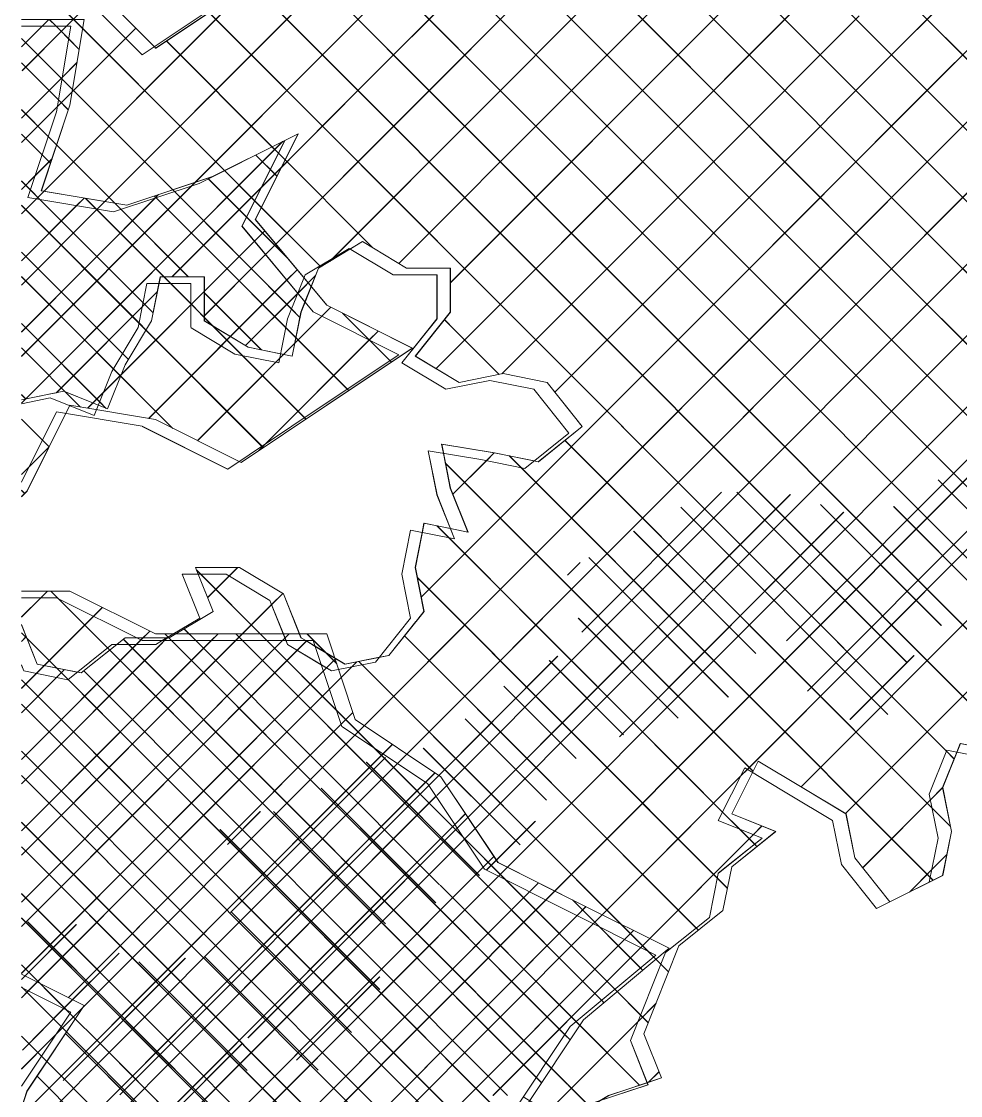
# Model space of a CAD drawing. Header units: millimetres. Extents: x -12186 to 152825, y -4386 to 9463.
# Drawn here: x 120202 to 121236, y 3588 to 4770 of the extents above; entities that cross this region are included whole.
import ezdxf

# ---------------------------------------------------------------- set-up
doc = ezdxf.new("R2010")
doc.units = ezdxf.units.MM
doc.layers.add('G-IMPT', color=8, linetype='Continuous', lineweight=5)
doc.layers.add('L-PLNT', color=71, linetype='Continuous', lineweight=5)

# ---------------------------------------------------------------- blocks, each defined once
blk = doc.blocks.new('SVA_Shades of Green Tree - Australian_Tree_based_on_Leopard_Tree_2901-1101184-Section 4')
at = {"layer": 'G-IMPT'}
for p, q in [((-39237.9, 4742.2), (-39207.7, 4772.5)), ((-39237.9, 4742.3), (-39215.2, 4765.1)), ((-39215.2, 4765.1), (-39207.8, 4772.5)), ((-39199.9, 4765.1), (-39207.3, 4772.5)), ((-39174.4, 4739.6), (-39207.2, 4772.5)), ((-39186, 4751.2), (-39199.9, 4765.1)), ((-39174.5, 4739.6), (-39186, 4751.2)), ((-39237.9, 4663.8), (-39176.8, 4725)), ((-39186.3, 4673.1), (-39237.9, 4724.9)), ((-39197.2, 4684), (-39237.9, 4724.7)), ((-39193.1, 4708.8), (-39176.9, 4725)), ((-39237.9, 4663.9), (-39193.1, 4708.8)), ((-39186.4, 4673.1), (-39197.2, 4684)), ((-39205.9, 4614.3), (-39237.9, 4646.4)), ((-39215.1, 4623.5), (-39237.9, 4646.3)), ((-39237.9, 4350.1), (-38950.3, 4638.2)), ((-39237.9, 4350.2), (-38950.5, 4638.1)), ((-39027.7, 4599.5), (-38948.1, 4639.3)), ((-39206, 4614.3), (-39215.1, 4623.5)), ((-38964.1, 4607.3), (-38980.1, 4623.3)), ((-38956.6, 4600), (-38980, 4623.3)), ((-39237.9, 4585.3), (-39204.3, 4619)), ((-39222.7, 4600.7), (-39204.4, 4619)), ((-39237.9, 4585.5), (-39222.7, 4600.7)), ((-38956.8, 4600), (-38964.1, 4607.3)), ((-38945.6, 4510.4), (-39032.7, 4597.8)), ((-38990.2, 4555), (-39032.3, 4597.2)), ((-39237.9, 4428.5), (-39087, 4579.7)), ((-39237.9, 4428.6), (-39090.9, 4575.9)), ((-39237.9, 4506.9), (-39169, 4575.9)), ((-39177.6, 4567.5), (-39169.1, 4575.9)), ((-39155.6, 4563.8), (-39167.4, 4575.6)), ((-38924.7, 4332.7), (-39167.2, 4575.6)), ((-39089.7, 4576.3), (-39091.6, 4578.2)), ((-38877.7, 4364), (-39091.5, 4578.2)), ((-39090.9, 4575.9), (-39087.1, 4579.7)), ((-38879.3, 4365.5), (-39089.7, 4576.3)), ((-38971.7, 4301.3), (-39237.9, 4568)), ((-38973.2, 4302.7), (-39237.9, 4567.9)), ((-39237.9, 4507), (-39177.6, 4567.5)), ((-38926.3, 4334.1), (-39155.6, 4563.8)), ((-38945.7, 4510.4), (-38990.2, 4555)), ((-39165, 4344.6), (-38970.1, 4539.9)), ((-38981.6, 4528.5), (-38970.2, 4539.9)), ((-39165.2, 4344.6), (-38981.6, 4528.5)), ((-39097.9, 4333.4), (-38934.5, 4497.1)), ((-38946, 4485.8), (-38934.6, 4497.1)), ((-39071.2, 4322.5), (-39237.9, 4489.6)), ((-39071.3, 4322.5), (-39237.9, 4489.4)), ((-39098.1, 4333.4), (-38946, 4485.8)), ((-39044.2, 4309), (-38907.4, 4445.9)), ((-39044, 4309), (-38897.5, 4455.8)), ((-38907.4, 4445.9), (-38897.6, 4455.8)), ((-38855.2, 4419.8), (-38884.6, 4449.2)), ((-38830.7, 4395.4), (-38884.5, 4449.2)), ((-38976.9, 4297.8), (-38845.3, 4429.6)), ((-38855.2, 4419.8), (-38845.4, 4429.6)), ((-39172.8, 4345.9), (-39237.9, 4411.1)), ((-39172.9, 4345.9), (-39237.9, 4411)), ((-38969.8, 4305.1), (-38855.2, 4419.8)), ((-38832.3, 4396.8), (-38855.2, 4419.8)), ((-38830.8, 4395.4), (-38832.3, 4396.8)), ((-38877.8, 4364), (-38879.3, 4365.5)), ((-39184.7, 4347.9), (-39189.3, 4338.8)), ((-39090.5, 4332.2), (-39184.7, 4347.9)), ((-39214.9, 4309.5), (-39237.9, 4332.5)), ((-38998.3, 4286), (-39090.5, 4332.2)), ((-38924.8, 4332.7), (-38926.3, 4334.1)), ((-38977, 4297.8), (-38969.8, 4305.1)), ((-38971.8, 4301.3), (-38973.2, 4302.7)), ((-39237.9, 4271.8), (-39229.6, 4280.1)), ((-39234.4, 4250.8), (-39237.9, 4254.3)), ((-39234.6, 4250.8), (-39237.9, 4254.2)), ((-39237.9, 4114.8), (-39209.3, 4143.4)), ((-39216.8, 4136), (-39209.4, 4143.4)), ((-39197.2, 4134.9), (-39205.7, 4143.4)), ((-38665.3, 3602.3), (-39205.6, 4143.4)), ((-39237.9, 4114.9), (-39216.8, 4136)), ((-39237.9, 4036.3), (-39148.9, 4125.5)), ((-38671.3, 3608.2), (-39197.2, 4134.9)), ((-39158.8, 4115.7), (-39149, 4125.5)), ((-39237.9, 4036.5), (-39158.8, 4115.7)), ((-39237.9, 3957.9), (-39096.7, 4099.4)), ((-38682, 3540.6), (-39237.9, 4097.4)), ((-38696.8, 3555.3), (-39237.9, 4097.3)), ((-39237.9, 3879.5), (-39021.5, 4096.3)), ((-39237.9, 3801.1), (-38943.2, 4096.3)), ((-39106.6, 4089.6), (-39096.8, 4099.4)), ((-39072.9, 4088.9), (-39080.3, 4096.3)), ((-38634, 3649.4), (-39080.2, 4096.3)), ((-39029, 4088.9), (-39021.6, 4096.3)), ((-38994.6, 4088.9), (-39002, 4096.3)), ((-38596.7, 3690.4), (-39001.9, 4096.3)), ((-38950.7, 4088.9), (-38943.3, 4096.3)), ((-38891.2, 4063.7), (-38923.7, 4096.3)), ((-38891, 4063.7), (-38923.6, 4096.3)), ((-39237.9, 3958), (-39106.6, 4089.6)), ((-39237.9, 3879.6), (-39029, 4088.9)), ((-39237.9, 3801.2), (-38950.7, 4088.9)), ((-38640, 3655.2), (-39072.9, 4088.9)), ((-38726.2, 3820), (-38994.6, 4088.9)), ((-39237.9, 3722.6), (-38892.6, 4068.5)), ((-38905.6, 4055.6), (-38892.8, 4068.5)), ((-39237.9, 3722.8), (-38905.6, 4055.6)), ((-38694.5, 3474.6), (-39237.9, 4019)), ((-38696.8, 3476.9), (-39237.9, 4018.9)), ((-39186.2, 3696), (-38873.1, 4009.7)), ((-38886, 3996.8), (-38873.2, 4009.7)), ((-39186.3, 3696), (-38886, 3996.8)), ((-39237.9, 3565.8), (-38829.7, 3974.7)), ((-38840.1, 3964.4), (-38829.8, 3974.7)), ((-39237.9, 3565.9), (-38840.1, 3964.4)), ((-38741.4, 3443.3), (-39237.9, 3940.6)), ((-38743, 3444.7), (-39237.1, 3939.7)), ((-39231.8, 3493.4), (-38782.7, 3943.3)), ((-38793.1, 3933), (-38782.8, 3943.3)), ((-39232, 3493.4), (-38793.1, 3933)), ((-39161.6, 3485.4), (-38749.2, 3898.4)), ((-38761.1, 3886.6), (-38749.4, 3898.4)), ((-39161.7, 3485.4), (-38761.1, 3886.6)), ((-38800.6, 3424.1), (-39237.9, 3862.1)), ((-38800.7, 3424.1), (-39237.9, 3862)), ((-39054.3, 3514.4), (-38717.9, 3851.4)), ((-38729.8, 3839.6), (-38718, 3851.4)), ((-39054.5, 3514.4), (-38729.8, 3839.6)), ((-38977.9, 3512.6), (-38668.7, 3822.2)), ((-38599.5, 3693.1), (-38725.7, 3819.6)), ((-38678.6, 3812.4), (-38668.8, 3822.2)), ((-38978, 3512.6), (-38678.6, 3812.4)), ((-38932.2, 3479.9), (-38616.5, 3796.1)), ((-38602.1, 3774.1), (-38631.5, 3803.6)), ((-38554, 3726), (-38631.3, 3803.6)), ((-38626.4, 3786.3), (-38616.6, 3796.1)), ((-38940.6, 3485.9), (-39237.9, 3783.7)), ((-38940.7, 3485.9), (-39237.9, 3783.6)), ((-38932.3, 3479.9), (-38626.4, 3786.3)), ((-38556.7, 3728.7), (-38602.1, 3774.1)), ((-38886.6, 3447.2), (-38574.2, 3760.1)), ((-38886.5, 3447.2), (-38564.3, 3770)), ((-38574.2, 3760.1), (-38564.4, 3770)), ((-38554.1, 3726), (-38556.7, 3728.7)), ((-39169, 3687.4), (-39237.9, 3721.9)), ((-38596.8, 3690.4), (-38599.5, 3693.1)), ((-39231.9, 3593), (-39169, 3687.4)), ((-39047.5, 3514.4), (-39189.5, 3656.6)), ((-39047.3, 3514.4), (-39189.4, 3656.6)), ((-38634.1, 3649.4), (-38640, 3655.2)), ((-39113, 3501.6), (-39220.8, 3609.6)), ((-39112.9, 3501.6), (-39220.7, 3609.6)), ((-38665.5, 3602.3), (-38671.3, 3608.2)), ((-39237.9, 3574.8), (-39231.9, 3593))]:
    blk.add_line(p, q, dxfattribs=at)
at = {"layer": 'G-IMPT', "flags": 128}
for points in [[(-39237.9, 4772.5), (-39169, 4772.5), (-39184.7, 4678.1), (-39216.2, 4583.8), (-39121.9, 4568.1), (-39027.7, 4599.5)], [(-39237.9, 4772.5), (-39168.9, 4772.5), (-39184.6, 4678.1), (-39216, 4583.8), (-39121.8, 4568.1), (-39027.5, 4599.5), (-38933.3, 4646.7), (-38980.4, 4552.3), (-38901.9, 4458), (-38807.7, 4410.8), (-38901.9, 4347.9), (-38996.1, 4285), (-39090.4, 4332.2), (-39184.6, 4347.9), (-39231.7, 4253.5), (-39237.9, 4247.3)], [(-38948.1, 4639.3), (-38933.4, 4646.7), (-38980.6, 4552.3), (-38902, 4458), (-38807.8, 4410.8), (-38902, 4347.9), (-38996.3, 4285), (-38998.3, 4286)], [(-39189.3, 4338.8), (-39231.9, 4253.5), (-39237.9, 4247.5)], [(-39237.9, 4271.6), (-39207.5, 4302.1), (-39237.9, 4332.7)], [(-39229.6, 4280.1), (-39207.6, 4302.1), (-39214.9, 4309.5)], [(-39237.9, 4143.4), (-39184.7, 4143.4), (-39090.5, 4096.3), (-38902, 4096.3), (-38870.6, 4001.9), (-38776.4, 3939), (-38713.5, 3844.6), (-38619.3, 3797.5), (-38525.1, 3750.3), (-38619.3, 3671.6), (-38682.1, 3577.3), (-38682.1, 3482.9), (-38776.4, 3420), (-38779.2, 3420.5)], [(-39237.9, 4143.4), (-39184.6, 4143.4), (-39090.4, 4096.3), (-38901.9, 4096.3), (-38870.5, 4001.9), (-38776.2, 3939), (-38713.4, 3844.6), (-38619.2, 3797.5), (-38524.9, 3750.3), (-38619.2, 3671.6), (-38682, 3577.3), (-38682, 3482.9), (-38776.2, 3420), (-38870.5, 3435.8), (-38980.4, 3514.4), (-39074.7, 3514.4), (-39168.9, 3482.9), (-39237.9, 3494.4)], [(-39237.9, 3574.4), (-39231.7, 3593), (-39168.9, 3687.4), (-39237.9, 3721.9)]]:
    blk.add_lwpolyline(points, dxfattribs=at)
at = {"layer": 'L-PLNT'}
for p, q in [((-39183.7, 4765.1), (-39237.9, 4765.1)), ((-39237.9, 4765.1), (-39183.8, 4765.1)), ((-39183.8, 4765.1), (-39199.5, 4670.7)), ((-39199.4, 4670.7), (-39183.7, 4765.1)), ((-39183.8, 4765.1), (-39183.7, 4765.1)), ((-39199.5, 4670.7), (-39230.9, 4576.4)), ((-39230.8, 4576.4), (-39199.4, 4670.7)), ((-39199.5, 4670.7), (-39199.4, 4670.7)), ((-38948.1, 4639.3), (-39042.4, 4592.1)), ((-39042.4, 4592.1), (-38948.2, 4639.3)), ((-38948.2, 4639.3), (-38995.3, 4544.9)), ((-38995.2, 4544.9), (-38948.1, 4639.3)), ((-38948.2, 4639.3), (-38948.1, 4639.3)), ((-39042.4, 4592.1), (-39136.6, 4560.7)), ((-39136.6, 4560.7), (-39042.4, 4592.1)), ((-39042.4, 4592.1), (-39042.4, 4592.1)), ((-39230.9, 4576.4), (-39230.8, 4576.4)), ((-39136.6, 4560.7), (-39230.8, 4576.4)), ((-39230.8, 4576.4), (-39136.6, 4560.7)), ((-39136.6, 4560.7), (-39136.6, 4560.7)), ((-38995.3, 4544.9), (-38916.7, 4450.6)), ((-38995.3, 4544.9), (-38995.2, 4544.9)), ((-38916.7, 4450.6), (-38995.2, 4544.9)), ((-38822.5, 4403.4), (-38916.7, 4450.6)), ((-38916.7, 4450.6), (-38822.5, 4403.4)), ((-38916.7, 4450.6), (-38916.7, 4450.6)), ((-38916.7, 4340.5), (-38822.5, 4403.4)), ((-38822.5, 4403.4), (-38916.7, 4340.5)), ((-38822.5, 4403.4), (-38822.5, 4403.4)), ((-39237.9, 4263.4), (-39199.4, 4340.5)), ((-39199.5, 4340.5), (-39237.9, 4263.5)), ((-39199.5, 4340.5), (-39199.4, 4340.5)), ((-39199.4, 4340.5), (-39105.2, 4324.8)), ((-39105.2, 4324.8), (-39199.4, 4340.5)), ((-39010.9, 4277.6), (-38916.7, 4340.5)), ((-38916.7, 4340.5), (-39010.9, 4277.6)), ((-39105.2, 4324.8), (-39010.9, 4277.6)), ((-39105.2, 4324.8), (-39105.2, 4324.8)), ((-39011, 4277.6), (-39105.2, 4324.7)), ((-39011, 4277.6), (-39010.9, 4277.6)), ((-39199.4, 4136), (-39237.9, 4136)), ((-39237.9, 4136), (-39199.5, 4136)), ((-39199.5, 4136), (-39199.4, 4136)), ((-39105.2, 4088.9), (-39199.4, 4136)), ((-39199.4, 4136), (-39105.2, 4088.9)), ((-38916.7, 4088.9), (-39105.2, 4088.9)), ((-39105.2, 4088.9), (-38916.7, 4088.9)), ((-39105.2, 4088.9), (-39105.2, 4088.9)), ((-38885.3, 3994.5), (-38916.7, 4088.9)), ((-38916.7, 4088.9), (-38885.3, 3994.5)), ((-38916.7, 4088.9), (-38916.7, 4088.9)), ((-38791, 3931.6), (-38885.3, 3994.5)), ((-38885.3, 3994.5), (-38791.1, 3931.6)), ((-38885.3, 3994.5), (-38885.3, 3994.5)), ((-38791.1, 3931.6), (-38728.3, 3837.2)), ((-38791.1, 3931.6), (-38791, 3931.6)), ((-38728.2, 3837.2), (-38791, 3931.6)), ((-38728.3, 3837.2), (-38728.2, 3837.2)), ((-38634, 3790.1), (-38728.2, 3837.2)), ((-38728.2, 3837.2), (-38634, 3790.1)), ((-38539.7, 3742.9), (-38634, 3790.1)), ((-38634, 3790), (-38539.8, 3742.9)), ((-38634, 3664.3), (-38539.7, 3742.9)), ((-38539.8, 3742.9), (-38634, 3664.3)), ((-38539.8, 3742.9), (-38539.7, 3742.9)), ((-39237.9, 3707.1), (-39183.7, 3680)), ((-39183.8, 3680), (-39237.9, 3707.1)), ((-39183.7, 3680), (-39237.9, 3598.6)), ((-39237.9, 3598.6), (-39183.8, 3680)), ((-39183.8, 3680), (-39183.7, 3680)), ((-38696.8, 3569.9), (-38634, 3664.3)), ((-38634, 3664.3), (-38696.8, 3569.9)), ((-38634, 3664.3), (-38634, 3664.3))]:
    blk.add_line(p, q, dxfattribs=at)
blk = doc.blocks.new('SVA_Shades of Green Tree - Australian_Tree_based_on_Leopard_Tree_2901-V502-Section 4')
at = {"layer": 'G-IMPT'}
for p, q in [((-38798.1, 4685.3), (-37530.1, 5955.5)), ((-38895.6, 4744.6), (-37737.3, 5904.8)), ((-38851.5, 4710.4), (-37655.4, 5908.5)), ((-38851.4, 4710.4), (-37655.3, 5908.5)), ((-38798.3, 4685.3), (-37866.2, 5619)), ((-38287.6, 4726.1), (-37582.1, 5432.8)), ((-38287.7, 4726.1), (-37592.5, 5422.5)), ((-38629.7, 4697.3), (-38361.6, 4965.8)), ((-38629.6, 4697.3), (-38361.5, 4965.8)), ((-38629.9, 4691.6), (-38893.8, 4956)), ((-38626.2, 4766.3), (-38820.7, 4961.2)), ((-38626.3, 4766.3), (-38804, 4944.3)), ((-38310.1, 4468.4), (-37827.3, 4952)), ((-38310, 4468.4), (-37827.2, 4952)), ((-38702, 4685.3), (-38940.9, 4924.6)), ((-38701.8, 4685.3), (-38940.8, 4924.6)), ((-38306.7, 4760), (-38473.3, 4926.9)), ((-38306.6, 4760), (-38473.2, 4926.9)), ((-38765.9, 4482.5), (-38337.8, 4911.2)), ((-38765.7, 4482.5), (-38337.7, 4911.2)), ((-38780.3, 4685.3), (-38982.1, 4887.5)), ((-38780.1, 4685.3), (-38982, 4887.5)), ((-38162.1, 4693.5), (-38340.3, 4872)), ((-38162, 4693.5), (-38340.2, 4872)), ((-38895.7, 4744.6), (-38781.1, 4859.3)), ((-38176.6, 4551.2), (-38492.9, 4868)), ((-38176.5, 4551.2), (-38492.8, 4868)), ((-38225, 4521.2), (-38552.8, 4849.6)), ((-38224.8, 4521.2), (-38552.6, 4849.6)), ((-38630, 4691.6), (-38780.7, 4842.6)), ((-38273.3, 4491.2), (-38622.5, 4841)), ((-38273.2, 4491.2), (-38622.4, 4841)), ((-39014.3, 4606.1), (-39237.9, 4830.1)), ((-39014.4, 4606.1), (-39235.9, 4828)), ((-38733.1, 4436.9), (-38343.1, 4827.6)), ((-38732.9, 4436.9), (-38342.9, 4827.6)), ((-38242, 4693.5), (-38104.7, 4831)), ((-38241.9, 4693.5), (-38104.6, 4831)), ((-39221.7, 4574.9), (-38984.1, 4812.9)), ((-39221.6, 4574.8), (-38983.9, 4812.9)), ((-38631.4, 4457.7), (-38992.3, 4819.2)), ((-38631.2, 4457.7), (-38992.1, 4819.2)), ((-39188.3, 4765.1), (-39151.2, 4802.2)), ((-39188.4, 4765.1), (-39162.4, 4791.1)), ((-39154.6, 4563.7), (-38939.9, 4778.7)), ((-39154.5, 4563.6), (-38939.8, 4778.7)), ((-38696.4, 4444.4), (-39031.6, 4780.2)), ((-38696.3, 4444.4), (-39031.5, 4780.2)), ((-38720, 4685.3), (-38625.6, 4779.8)), ((-38719.8, 4685.3), (-38625.5, 4779.8)), ((-38634.7, 4457), (-38315.9, 4776.3)), ((-38634.6, 4457), (-38315.8, 4776.3)), ((-39237.2, 4716.2), (-39188.4, 4765.1)), ((-39237.2, 4716.1), (-39188.3, 4765.1)), ((-38323.7, 4463.3), (-38626.3, 4766.3)), ((-38323.6, 4463.3), (-38626.2, 4766.3)), ((-39193.4, 4707.1), (-39237.9, 4751.7)), ((-39198.5, 4676.4), (-39112.1, 4763)), ((-39198.4, 4676.6), (-39123.2, 4751.9)), ((-39123.2, 4751.9), (-39112.2, 4763)), ((-38240.4, 4693.5), (-38306.7, 4760)), ((-38240.3, 4693.5), (-38306.6, 4760)), ((-39193.4, 4707), (-39237.9, 4751.6)), ((-38962.2, 4632.2), (-39078.6, 4748.8)), ((-38962.1, 4632.3), (-39078.5, 4748.8)), ((-39050.7, 4589.3), (-38895.7, 4744.6)), ((-39050.5, 4589.4), (-38895.6, 4744.6)), ((-38542.8, 4470.6), (-38287.7, 4726.1)), ((-38542.7, 4470.6), (-38287.6, 4726.1)), ((-39069.5, 4583), (-39193.4, 4707.1)), ((-39069.6, 4583), (-39193.4, 4707)), ((-38973.9, 4587.7), (-38851.4, 4710.4)), ((-38973.7, 4588), (-38851.5, 4710.4)), ((-38641.7, 4685.3), (-38629.7, 4697.3)), ((-38641.6, 4685.3), (-38629.6, 4697.3)), ((-38467.1, 4468.1), (-38242, 4693.5)), ((-38466.9, 4468.1), (-38241.9, 4693.5)), ((-38391.3, 4465.5), (-38163.7, 4693.5)), ((-38391.2, 4465.5), (-38163.6, 4693.5)), ((-38117, 4569.9), (-38240.4, 4693.5)), ((-38116.8, 4569.9), (-38240.3, 4693.5)), ((-38969.4, 4513.9), (-38798.3, 4685.3)), ((-38969.3, 4513.8), (-38798.1, 4685.3)), ((-38898.5, 4506.3), (-38719.8, 4685.3)), ((-38895.1, 4509.9), (-38720, 4685.3)), ((-38822.6, 4504), (-38641.6, 4685.3)), ((-38822.5, 4504.1), (-38641.7, 4685.3)), ((-38566.3, 4471), (-38780.3, 4685.3)), ((-38566.2, 4471), (-38780.1, 4685.3)), ((-38485.7, 4468.7), (-38702, 4685.3)), ((-38485.6, 4468.7), (-38701.8, 4685.3)), ((-38404.7, 4466), (-38630, 4691.6)), ((-38404.6, 4466), (-38629.9, 4691.6)), ((-39237.9, 4637.1), (-39198.4, 4676.6)), ((-39237.9, 4636.9), (-39198.5, 4676.4)), ((-39208.4, 4643.7), (-39237.9, 4673.3)), ((-39208.4, 4643.6), (-39237.9, 4673.1)), ((-39128.3, 4563.4), (-39208.4, 4643.7)), ((-39128.4, 4563.4), (-39208.4, 4643.6)), ((-38955.2, 4625.2), (-38962.2, 4632.2)), ((-38955.1, 4625.3), (-38962.1, 4632.3)), ((-38851.3, 4521.2), (-38955.2, 4625.2)), ((-38851.2, 4521.2), (-38955.1, 4625.3)), ((-38981.3, 4572.9), (-39014.4, 4606.1)), ((-38981.2, 4573), (-39014.3, 4606.1)), ((-39228, 4584.9), (-39237.9, 4594.8)), ((-39228, 4584.8), (-39237.9, 4594.7)), ((-39237.9, 4401.6), (-39050.5, 4589.4)), ((-39237.9, 4401.8), (-39050.7, 4589.3)), ((-39072.3, 4489.2), (-38973.7, 4588)), ((-39072.2, 4489.2), (-38973.9, 4587.7)), ((-39237.9, 4558.6), (-39221.7, 4574.9)), ((-39237.9, 4558.5), (-39221.6, 4574.8)), ((-39217.2, 4574.1), (-39228, 4584.9)), ((-39217.4, 4574.1), (-39228, 4584.8)), ((-38940.7, 4453.9), (-39069.6, 4583)), ((-38931.4, 4444.6), (-39069.5, 4583)), ((-39237.9, 4480.2), (-39154.6, 4563.7)), ((-39237.9, 4480.1), (-39154.5, 4563.6)), ((-39104.1, 4460.6), (-39217.4, 4574.1)), ((-39092.9, 4449.6), (-39217.2, 4574.1)), ((-39054.3, 4489.2), (-39128.4, 4563.4)), ((-39054.2, 4489.2), (-39128.3, 4563.4)), ((-38909.6, 4501.2), (-38981.3, 4572.9)), ((-38908.6, 4500.3), (-38981.2, 4573)), ((-38268.1, 4432.1), (-38130.5, 4569.9)), ((-38268, 4432.1), (-38130.4, 4569.9)), ((-38219.5, 4402.3), (-38052.2, 4569.9)), ((-38219.4, 4402.3), (-38052.1, 4569.9)), ((-39120.1, 4398.4), (-39237.9, 4516.4)), ((-39126.6, 4404.8), (-39237.9, 4516.3)), ((-37617, 3912.2), (-38225, 4521.2)), ((-37616.9, 3912.2), (-38224.8, 4521.2)), ((-39036.8, 4446.4), (-38969.4, 4513.9)), ((-39036.6, 4446.4), (-38969.3, 4513.8)), ((-38898.6, 4506.3), (-38895.1, 4509.9)), ((-39086.6, 4481.8), (-39085.2, 4489.2)), ((-39085.2, 4489.2), (-39036.8, 4489.2)), ((-39036.8, 4489.2), (-39036.8, 4440.8)), ((-38933.8, 4471.1), (-38914.3, 4490.7)), ((-38933.7, 4471), (-38914.2, 4490.7)), ((-38114.6, 4332.2), (-38273.3, 4491.2)), ((-38114.5, 4332.2), (-38273.2, 4491.2)), ((-39199.5, 4361.7), (-39088.2, 4473.1)), ((-39104.9, 4456.6), (-39088.4, 4473.1)), ((-38974.1, 4408.9), (-39036.8, 4471.7)), ((-38973.9, 4408.9), (-39036.6, 4471.7)), ((-38991.3, 4413.5), (-38933.8, 4471.1)), ((-38991.2, 4413.5), (-38933.7, 4471)), ((-38798, 4136.6), (-38467.1, 4468.1)), ((-38797.9, 4136.6), (-38466.9, 4468.1)), ((-38650.9, 4362.3), (-38542.8, 4470.6)), ((-38650.8, 4362.3), (-38542.7, 4470.6)), ((-38015.5, 3919.2), (-38566.3, 4471)), ((-38015.3, 3919.2), (-38566.2, 4471)), ((-38045.9, 4028.1), (-38485.7, 4468.7)), ((-38045.8, 4028.1), (-38485.6, 4468.7)), ((-38316.7, 4461.9), (-38310.1, 4468.4)), ((-38316.5, 4461.9), (-38310, 4468.4)), ((-39199.7, 4361.7), (-39104.9, 4456.6)), ((-39093.1, 4449.6), (-39104.1, 4460.6)), ((-38871, 3985), (-38391.3, 4465.5)), ((-38871, 3984.9), (-38391.2, 4465.5)), ((-38824, 3953.6), (-38316.5, 4461.9)), ((-38780.4, 3997.3), (-38316.7, 4461.9)), ((-38709.2, 4382.4), (-38634.7, 4457)), ((-38709.1, 4382.4), (-38634.6, 4457)), ((-38050.5, 3875.9), (-38631.4, 4457.7)), ((-38046.7, 3872.2), (-38631.2, 4457.7)), ((-38069.1, 4129.8), (-38404.7, 4466)), ((-38068.9, 4129.8), (-38404.6, 4466)), ((-38057.9, 4197), (-38323.7, 4463.3)), ((-38057.7, 4197), (-38323.6, 4463.3)), ((-38931.5, 4444.6), (-38940.7, 4453.9)), ((-38221, 3968.2), (-38696.4, 4444.4)), ((-38211.4, 3958.7), (-38696.3, 4444.4)), ((-39144.6, 4344.5), (-39237.9, 4438)), ((-39151.8, 4351.6), (-39237.9, 4437.9)), ((-39036.8, 4440.8), (-38988.4, 4411.7)), ((-38781.6, 4388.3), (-38733.8, 4436.2)), ((-38781.5, 4388.3), (-38732.9, 4436.9)), ((-38761.4, 4431.1), (-38772.5, 4442.2)), ((-38761.3, 4431.1), (-38772.3, 4442.2)), ((-38780.7, 3918.6), (-38268.1, 4432.1)), ((-38780.7, 3918.5), (-38268, 4432.1)), ((-38712.2, 4381.8), (-38761.4, 4431.1)), ((-38712, 4381.8), (-38761.3, 4431.1)), ((-38988.4, 4411.7), (-38952.7, 4404.6)), ((-39120.2, 4398.4), (-39126.6, 4404.8)), ((-38750.4, 3870.5), (-38219.5, 4402.3)), ((-38750.3, 3870.5), (-38219.4, 4402.3)), ((-39201.7, 4361.2), (-39191.6, 4363.3)), ((-39191.6, 4363.3), (-39153.3, 4348)), ((-38713, 3829.6), (-38171, 4372.5)), ((-38712.9, 3829.6), (-38170.8, 4372.5)), ((-39237.9, 4354), (-39202.2, 4361.2)), ((-39233.3, 4354.9), (-39237.9, 4359.6)), ((-39233.4, 4354.9), (-39237.9, 4359.4)), ((-39144.7, 4344.5), (-39151.8, 4351.6)), ((-38660.8, 3803.5), (-38125.3, 4339.9)), ((-38660.7, 3803.4), (-38125.1, 4339.9)), ((-38396, 4088.6), (-38156.5, 4328.5)), ((-38395.9, 4088.6), (-38156.4, 4328.5)), ((-38235.6, 3904.4), (-38639.8, 4309.3)), ((-38215.3, 3884.2), (-38639.6, 4309.3)), ((-38608.5, 3777.3), (-38079.5, 4307.2)), ((-38438.9, 3947.2), (-38079.6, 4307.2)), ((-38372.9, 4033.3), (-38094.7, 4312.1)), ((-38372.8, 4033.3), (-38094.5, 4312.1)), ((-38763, 4249.9), (-38717.5, 4295.5)), ((-38726.2, 4286.9), (-38717.6, 4295.5)), ((-38688.1, 4279.2), (-38701, 4292.2)), ((-38234.6, 3825.1), (-38700.9, 4292.2)), ((-38432.8, 3945.1), (-38771.4, 4284.2)), ((-38432.7, 3945.1), (-38771.2, 4284.2)), ((-38763.1, 4249.9), (-38726.2, 4286.9)), ((-38237.7, 3828.1), (-38688.1, 4279.2)), ((-38379.9, 3928), (-38047.2, 4261.2)), ((-38379.8, 3928), (-38047.1, 4261.2)), ((-38048.7, 4085.1), (-38228.9, 4265.7)), ((-38048.5, 4085.1), (-38228.8, 4265.7)), ((-38758.4, 3882.5), (-38391.7, 4249.8)), ((-38758.3, 3882.5), (-38391.6, 4249.8)), ((-38621.3, 4098.3), (-38467.4, 4252.4)), ((-38621.1, 4098.3), (-38467.3, 4252.4)), ((-38262.9, 4064.5), (-38450.5, 4252.4)), ((-38262.8, 4064.5), (-38450.4, 4252.4)), ((-38284.5, 4007.6), (-38512.3, 4235.8)), ((-38284.3, 4007.6), (-38512.1, 4235.8)), ((-38225.5, 4105.4), (-38358.6, 4238.7)), ((-38225.3, 4105.4), (-38358.5, 4238.7)), ((-38064.3, 4022.4), (-38278, 4236.4)), ((-38064.2, 4022.4), (-38277.8, 4236.4)), ((-38579.6, 3983), (-38332.9, 4230.2)), ((-38364.2, 4198.9), (-38333, 4230.2)), ((-38767.8, 4202.2), (-38780.7, 4215.1)), ((-38428.4, 3862.4), (-38780.5, 4215.1)), ((-38429.8, 4074.7), (-38564.2, 4209.4)), ((-38429.6, 4074.7), (-38564, 4209.4)), ((-38764.5, 4198.9), (-38767.8, 4202.2)), ((-38466.3, 3900.2), (-38764.3, 4198.8)), ((-38579.7, 3983), (-38365.4, 4197.8)), ((-38636.9, 4161), (-38623, 4175)), ((-38636.8, 4161), (-38622.8, 4175)), ((-38459.9, 4026.5), (-38613.6, 4180.5)), ((-38459.8, 4026.5), (-38613.5, 4180.5)), ((-39041, 4162.1), (-39045.2, 4166.4)), ((-38967.7, 4088.9), (-39045.1, 4166.4)), ((-38967.8, 4088.9), (-39041, 4162.1)), ((-39033, 4136.3), (-38999.9, 4169.5)), ((-39009.4, 4160.1), (-39000, 4169.5)), ((-38330.9, 3898.6), (-38062.8, 4167.1)), ((-38330.8, 3898.6), (-38062.7, 4167.1)), ((-39033.2, 4136.3), (-39009.4, 4160.1)), ((-38472, 3827.5), (-38802.3, 4158.4)), ((-38460.8, 3816.5), (-38802.2, 4158.4)), ((-39002.1, 4088.9), (-38950.2, 4140.8)), ((-38962.6, 4128.6), (-38950.3, 4140.8)), ((-39002.2, 4088.9), (-38962.6, 4128.6)), ((-38515.2, 4003.4), (-38625, 4113.5)), ((-38515.1, 4003.4), (-38624.9, 4113.5)), ((-39046.1, 4088.9), (-39059.1, 4101.9)), ((-39046, 4088.9), (-39059, 4101.9)), ((-39237.9, 4088.1), (-39232.7, 4093.3)), ((-39237.9, 4087.9), (-39232.6, 4093.3)), ((-39120.2, 4084.6), (-39125.9, 4090.4)), ((-38660.5, 3624.4), (-39125.8, 4090.4)), ((-39077.8, 4092), (-39111.5, 4092)), ((-39080.5, 4088.9), (-39077.4, 4092)), ((-39080.4, 4088.9), (-39077.2, 4092)), ((-38495.4, 3772.5), (-38816.4, 4094.1)), ((-38492.8, 3770.1), (-38816.3, 4094.1)), ((-39237.9, 3852.8), (-39002.2, 4088.9)), ((-39237.9, 3931.1), (-39080.4, 4088.9)), ((-39237.9, 3852.6), (-39002.1, 4088.9)), ((-39237.9, 3774.2), (-38924.2, 4088.4)), ((-39237.9, 3931.2), (-39085.4, 4083.9)), ((-39237.9, 3774.3), (-38934.5, 4078.3)), ((-39133.1, 4084.6), (-39172.2, 4053.3)), ((-39111.6, 4076), (-39120.2, 4084.6)), ((-39084.7, 4084.6), (-39080.5, 4088.9)), ((-38777.8, 3820.1), (-39046.1, 4088.9)), ((-38777.7, 3820.2), (-39046, 4088.9)), ((-38891.1, 4012.1), (-38967.8, 4088.9)), ((-38891.2, 4012.3), (-38967.7, 4088.9)), ((-38934.5, 4078.3), (-38924.4, 4088.4)), ((-38914.6, 4082.6), (-38925.1, 4088.9)), ((-38914.6, 4082.7), (-38925, 4088.9)), ((-38660.6, 3624.3), (-39111.4, 4075.8)), ((-38789.7, 3929.6), (-38647.8, 4071.7)), ((-38789.6, 3929.5), (-38647.6, 4071.7)), ((-38575.3, 3985.2), (-38657, 4067.1)), ((-38575.2, 3985.2), (-38656.9, 4067.1)), ((-38326, 4002), (-38255.7, 4072.4)), ((-38325.8, 4002), (-38255.5, 4072.4)), ((-39237.9, 4009.5), (-39190.5, 4057)), ((-39199.3, 4048.4), (-39190.7, 4057)), ((-38702.9, 3588.3), (-39169.4, 4055.5)), ((-38702.8, 3588.3), (-39169.3, 4055.5)), ((-38898.9, 4035.4), (-38868.7, 4065.6)), ((-38898.9, 4035.5), (-38874.4, 4060)), ((-38874.4, 4060), (-38868.9, 4065.6)), ((-38863, 4062.3), (-38866.7, 4066)), ((-38548.2, 3747.1), (-38866.6, 4066)), ((-38548.5, 3747.3), (-38863, 4062.3)), ((-39237.9, 4009.6), (-39199.3, 4048.4)), ((-38758.9, 3566), (-39237.9, 4045.8)), ((-38762.7, 3569.7), (-39237.9, 4045.7)), ((-39172.2, 4053.3), (-39176.6, 4054.1)), ((-39230.5, 3703.4), (-38898.9, 4035.5)), ((-39230.4, 3703.3), (-38898.9, 4035.4)), ((-38627.5, 3959.1), (-38707.1, 4038.8)), ((-38627.4, 3959.1), (-38707, 4038.8)), ((-38849.9, 3970.9), (-38891.2, 4012.3)), ((-38850.3, 3971.1), (-38891.1, 4012.1)), ((-38824, 3953.6), (-38780.7, 3997.1)), ((-38660, 3913.2), (-38749.5, 4002.9)), ((-38659.9, 3913.2), (-38749.4, 4002.9)), ((-39200.4, 3655), (-38871, 3984.9)), ((-39200.1, 3655.4), (-38871, 3985)), ((-38785.1, 3513.8), (-39237.9, 3967.4)), ((-38800.8, 3529.4), (-39237.9, 3967.3)), ((-39007.7, 3789.5), (-38837.2, 3960.3)), ((-38999, 3798.3), (-38837.3, 3960.3)), ((-38751.5, 3872.2), (-38850.3, 3971.1)), ((-38751.7, 3872.6), (-38849.9, 3970.9)), ((-38689.2, 3864), (-38795.7, 3970.7)), ((-38689.1, 3864), (-38795.6, 3970.7)), ((-38211.5, 3958.7), (-38219.9, 3967.1)), ((-39134.1, 3643), (-38824, 3953.6)), ((-39134, 3643), (-38824, 3953.6)), ((-38818.2, 3914.8), (-38858.4, 3955.1)), ((-38733.8, 3830.4), (-38858.2, 3955.1)), ((-38608.6, 3777.3), (-38446.6, 3939.6)), ((-38446.6, 3939.6), (-38438.9, 3947.2)), ((-39129.8, 3588.9), (-38789.7, 3929.6)), ((-39129.7, 3588.9), (-38789.6, 3929.5)), ((-38865.6, 3883.8), (-38908, 3926.4)), ((-38782, 3800.3), (-38907.9, 3926.4)), ((-38312, 3839), (-38223.9, 3927.2)), ((-38237.5, 3913.8), (-38224, 3927.2)), ((-39062.6, 3636.2), (-38781.7, 3917.6)), ((-39062.5, 3636.2), (-38781.7, 3917.5)), ((-38734, 3830.4), (-38817.8, 3914.4)), ((-38312.1, 3839), (-38237.5, 3913.8)), ((-39011.2, 3864.6), (-38975.1, 3900.7)), ((-39011.1, 3864.6), (-38975, 3900.7)), ((-38837.4, 3777.2), (-38960.7, 3900.7)), ((-38837.3, 3777.2), (-38960.5, 3900.7)), ((-38215.4, 3884.2), (-38235.6, 3904.4)), ((-38806, 3456.4), (-39237.9, 3889)), ((-38812.6, 3462.8), (-39237.9, 3888.9)), ((-38726.3, 3836.3), (-38672.9, 3889.7)), ((-38726.2, 3836.2), (-38672.2, 3890.3)), ((-38447.7, 3881.6), (-38466.3, 3900.2)), ((-38843.7, 3705), (-39019.5, 3881.2)), ((-38843.5, 3705), (-39019.4, 3881.2)), ((-38988.8, 3651.8), (-38758.4, 3882.5)), ((-38988.6, 3651.8), (-38758.3, 3882.5)), ((-38782.1, 3800.3), (-38864.7, 3883)), ((-38556.3, 3751.2), (-38422.7, 3884.9)), ((-38430.9, 3864.8), (-38447.7, 3881.6)), ((-38432.3, 3875.4), (-38422.9, 3884.9)), ((-38991.2, 3629.4), (-38750.4, 3870.5)), ((-38991, 3629.4), (-38750.3, 3870.5)), ((-38704.7, 3825.5), (-38751.7, 3872.6)), ((-38705, 3825.6), (-38751.5, 3872.2)), ((-38556.3, 3751.2), (-38432.3, 3875.4)), ((-38428.5, 3862.4), (-38430.9, 3864.8)), ((-38260.5, 3812.1), (-38219.3, 3853.4)), ((-38235.9, 3836.9), (-38219.4, 3853.4)), ((-38260.6, 3812.1), (-38235.9, 3836.9)), ((-38978.9, 3563.3), (-38713, 3829.6)), ((-38978.7, 3563.3), (-38712.9, 3829.6)), ((-38627.6, 3669.6), (-38777.2, 3819.6)), ((-38627.5, 3669.7), (-38777.1, 3819.6)), ((-38584.8, 3705.3), (-38705, 3825.6)), ((-38584.8, 3705.3), (-38704.7, 3825.5)), ((-38461, 3816.5), (-38472, 3827.5)), ((-38234.7, 3825.1), (-38237.7, 3828.1)), ((-39064, 3636.3), (-39237.9, 3810.6)), ((-39064.1, 3636.3), (-39237.9, 3810.4)), ((-39007.9, 3789.5), (-38999.8, 3797.6)), ((-38957.7, 3506), (-38660.8, 3803.5)), ((-38957.6, 3506), (-38660.7, 3803.4)), ((-38874.7, 3657.7), (-39007.3, 3790.5)), ((-38874.6, 3657.7), (-39007.1, 3790.5)), ((-39237.9, 3715.9), (-39177.6, 3776.3)), ((-39237.9, 3715.8), (-39177.5, 3776.3)), ((-39009.3, 3557.2), (-39231.2, 3779.5)), ((-39009.1, 3557.2), (-39231, 3779.5)), ((-38909.4, 3476), (-38608.6, 3777.3)), ((-38909.2, 3476), (-38608.5, 3777.3)), ((-38492.9, 3770.1), (-38495.4, 3772.5)), ((-38719, 3588.3), (-38556.3, 3751.2)), ((-38718.9, 3588.3), (-38556.3, 3751.2)), ((-38542.1, 3740.9), (-38548.5, 3747.3)), ((-38542.1, 3741), (-38548.2, 3747.1)), ((-39192.1, 3604.9), (-39057.7, 3739.6)), ((-39192, 3604.9), (-39057.5, 3739.6)), ((-39191.6, 3683.9), (-39130.6, 3744.9)), ((-39191.5, 3683.9), (-39130.5, 3744.9)), ((-38989.6, 3615.9), (-39108.8, 3735.3)), ((-38989.4, 3615.9), (-39108.7, 3735.3)), ((-38911.3, 3616), (-39036.5, 3741.4)), ((-38911.2, 3616), (-39036.4, 3741.4)), ((-38525.6, 3724.4), (-38542.1, 3741)), ((-38539.2, 3738), (-38542.1, 3740.9)), ((-38534.1, 3732.8), (-38538.1, 3736.9)), ((-39188, 3682.1), (-39237.9, 3732.1)), ((-39188.3, 3682.3), (-39237.9, 3732)), ((-38525.7, 3724.4), (-38534.1, 3732.8)), ((-38935.2, 3627), (-38843.7, 3718.7)), ((-38935.1, 3627), (-38843.5, 3718.7)), ((-39236.3, 3706.3), (-39237.9, 3707.9)), ((-39236.5, 3706.4), (-39237.9, 3707.8)), ((-39237.9, 3695.9), (-39230.5, 3703.4)), ((-39237.9, 3695.8), (-39230.4, 3703.3)), ((-39194.3, 3664.1), (-39236.5, 3706.4)), ((-39194.2, 3664.2), (-39236.3, 3706.3)), ((-38547.9, 3668.4), (-38584.8, 3705.3)), ((-38556.4, 3676.8), (-38584.2, 3704.7)), ((-38658.5, 3570.3), (-38539.5, 3689.5)), ((-38559.2, 3669.9), (-38539.6, 3689.5)), ((-39237, 3638.3), (-39191.6, 3683.9)), ((-39236.9, 3638.3), (-39191.5, 3683.9)), ((-39184.6, 3678.6), (-39188.3, 3682.3)), ((-39184.6, 3678.7), (-39188, 3682.1)), ((-39150.5, 3644.6), (-39184.6, 3678.7)), ((-39150.6, 3644.6), (-39184.6, 3678.6)), ((-38548.1, 3668.4), (-38556.4, 3676.8)), ((-38658.6, 3570.3), (-38559.2, 3669.9)), ((-38557.7, 3599.6), (-38627.6, 3669.6)), ((-38557.5, 3599.6), (-38627.5, 3669.7)), ((-39237.1, 3652.8), (-39237.9, 3653.7)), ((-39237.2, 3652.8), (-39237.9, 3653.6)), ((-39215.9, 3631.6), (-39237.2, 3652.8)), ((-39215.9, 3631.6), (-39237.1, 3652.8)), ((-39205.6, 3649.8), (-39200.1, 3655.4)), ((-39205.5, 3649.8), (-39200.4, 3655)), ((-39055.5, 3525.1), (-39194.3, 3664.1)), ((-39055.4, 3525.1), (-39194.2, 3664.2)), ((-39237.9, 3617.5), (-39205.6, 3649.8)), ((-39237.9, 3617.4), (-39205.5, 3649.8)), ((-39237.9, 3539.1), (-39134.1, 3643)), ((-39237.9, 3538.9), (-39134, 3643)), ((-39013.3, 3507), (-39150.6, 3644.6)), ((-39013.2, 3507), (-39150.5, 3644.6)), ((-39094.2, 3546.1), (-38994.6, 3645.9)), ((-39094.1, 3546.1), (-38994.4, 3645.9)), ((-39217.4, 3481.2), (-39062.6, 3636.2)), ((-39217.3, 3481.1), (-39062.5, 3636.2)), ((-39091.1, 3506.5), (-39215.9, 3631.6)), ((-39091, 3506.5), (-39215.9, 3631.6)), ((-39125.3, 3495), (-38991.2, 3629.4)), ((-39125.1, 3495.1), (-38991, 3629.4)), ((-38978.9, 3550.9), (-39064.1, 3636.3)), ((-38978.7, 3550.9), (-39064, 3636.3)), ((-38613.2, 3576.8), (-38660.6, 3624.3)), ((-38612.2, 3575.9), (-38660.5, 3624.4)), ((-38547.8, 3602.9), (-38536.3, 3614.4)), ((-38547.7, 3602.9), (-38536.2, 3614.4))]:
    blk.add_line(p, q, dxfattribs=at)
at = {"layer": 'G-IMPT', "flags": 128}
for points in [[(-39237.9, 4835.4), (-39184.4, 4835.4), (-39090.2, 4741), (-38995.9, 4803.9), (-38980.2, 4898.3), (-38886, 4961.2), (-38791.7, 4961.2), (-38807.4, 5055.6), (-38901.7, 5102.8), (-38995.9, 5149.9), (-39090.2, 5165.7), (-39184.4, 5165.7), (-39074.4, 5228.6), (-39027.3, 5322.9), (-38933.1, 5354.4), (-38838.8, 5370.1), (-38791.7, 5464.5), (-38886, 5527.4), (-38980.2, 5495.9), (-39043, 5401.6), (-39090.2, 5307.2), (-39184.4, 5260), (-39237.9, 5286.8)], [(-39091.7, 4742.5), (-39090.3, 4741), (-38996, 4803.9), (-38980.3, 4898.3), (-38897.2, 4953.8)], [(-39237.9, 4835.4), (-39184.5, 4835.4), (-39091.7, 4742.5)], [(-38925.8, 4461.5), (-38910.9, 4498.9), (-38862.5, 4528), (-38814.1, 4498.9), (-38765.7, 4498.9), (-38765.7, 4450.5), (-38804.4, 4402), (-38756.1, 4373), (-38707.7, 4382.7), (-38659.3, 4373), (-38620.6, 4324.5), (-38669, 4285.8), (-38717.4, 4295.5), (-38775.4, 4305.2), (-38765.7, 4256.7), (-38746.4, 4208.3), (-38794.8, 4218), (-38804.4, 4169.5), (-38794.8, 4121.1), (-38833.5, 4072.6), (-38881.8, 4063), (-38914.6, 4082.7)], [(-38875.7, 4520.1), (-38862.6, 4528), (-38814.2, 4498.9), (-38781, 4498.9)], [(-38925.9, 4461.6), (-38911, 4498.9), (-38876.1, 4519.9)], [(-38780.7, 4498.9), (-38765.9, 4498.9), (-38765.9, 4450.5), (-38804.6, 4402), (-38756.2, 4373), (-38707.8, 4382.7), (-38659.4, 4373), (-38624.7, 4329.5)], [(-39237.9, 4354), (-39191.5, 4363.3), (-39143.1, 4343.9), (-39123.7, 4392.3), (-39094.7, 4440.8), (-39085, 4489.2), (-39036.6, 4489.2), (-39036.6, 4440.8), (-38988.3, 4411.7), (-38939.9, 4402), (-38930.2, 4450.5), (-38925.8, 4461.5)], [(-39153.3, 4348), (-39143.2, 4343.9), (-39123.9, 4392.3), (-39094.8, 4440.8), (-39086.6, 4481.8)], [(-38952.7, 4404.6), (-38940, 4402), (-38930.3, 4450.5), (-38925.9, 4461.6)], [(-38623.9, 4328.5), (-38620.7, 4324.5), (-38631.9, 4315.6)], [(-38673.5, 4286.7), (-38717.5, 4295.5), (-38775.5, 4305.2), (-38773.5, 4295)], [(-38633.8, 4314.1), (-38669.1, 4285.8), (-38673.5, 4286.7)], [(-38773.5, 4295), (-38765.9, 4256.7), (-38746.5, 4208.3), (-38765.7, 4212.1)], [(-38796.9, 4208), (-38804.6, 4169.5), (-38794.9, 4121.1), (-38803.1, 4110.8)], [(-38765.7, 4212.1), (-38794.9, 4218), (-38796.9, 4208)], [(-38925, 4088.9), (-38930.2, 4092), (-38949.6, 4140.5), (-38997.9, 4169.5), (-39046.3, 4169.5), (-39027, 4121.1), (-39075.3, 4092), (-39111.5, 4092)], [(-39043.5, 4162.1), (-39027.1, 4121.1), (-39075.5, 4092), (-39077.8, 4092)], [(-38925.1, 4088.9), (-38930.3, 4092), (-38949.7, 4140.5), (-38998.1, 4169.5), (-39046.4, 4169.5), (-39043.5, 4162.1)], [(-39111.5, 4092), (-39123.7, 4092), (-39172.1, 4053.3), (-39220.5, 4063), (-39237.9, 4106.6)], [(-39176.6, 4054.1), (-39220.6, 4063), (-39237.9, 4106.3)], [(-38803.8, 4109.9), (-38833.6, 4072.6), (-38844, 4070.6)], [(-39111.5, 4092), (-39123.9, 4092), (-39133.1, 4084.6)], [(-38844, 4070.6), (-38882, 4063), (-38914.6, 4082.6)], [(-38059.4, 3859.5), (-38107.8, 3859.5), (-38156.2, 3869.2), (-38165.8, 3917.6), (-38156.2, 3966.1), (-38204.5, 3975.8), (-38223.9, 3927.3), (-38214.2, 3878.9), (-38223.9, 3830.5), (-38282, 3801.4), (-38320.7, 3849.8), (-38330.3, 3898.3), (-38378.7, 3927.3), (-38427.1, 3956.4), (-38456.1, 3898.3), (-38407.7, 3878.9), (-38456.1, 3840.1), (-38465.8, 3791.7), (-38514.2, 3753), (-38552.9, 3656.1), (-38533.5, 3607.6), (-38591.6, 3588.3), (-38639.9, 3559.2), (-38685.6, 3586.7)], [(-38066.8, 3859.5), (-38107.9, 3859.5), (-38156.3, 3869.2), (-38166, 3917.6), (-38156.3, 3966.1), (-38204.7, 3975.8), (-38208.5, 3966.2)], [(-38208.5, 3966.2), (-38224, 3927.3), (-38214.3, 3878.9), (-38224, 3830.5), (-38238.7, 3823.1)], [(-38238.7, 3823.1), (-38282.1, 3801.4), (-38320.8, 3849.8), (-38330.5, 3898.3), (-38378.8, 3927.3), (-38427.2, 3956.4), (-38433.4, 3943.9)], [(-38433.4, 3943.9), (-38456.2, 3898.3), (-38407.9, 3878.9), (-38456.2, 3840.1), (-38465.9, 3791.7), (-38514.3, 3753), (-38553, 3656.1), (-38533.6, 3607.6), (-38549.2, 3602.4)], [(-38549.2, 3602.4), (-38591.7, 3588.3), (-38601, 3582.6)]]:
    blk.add_lwpolyline(points, dxfattribs=at)
at = {"layer": 'L-PLNT'}
for p, q in [((-39105, 4733.6), (-39199.2, 4828)), ((-39199.2, 4828), (-39105, 4733.6)), ((-39010.7, 4796.6), (-39105, 4733.6)), ((-39105, 4733.7), (-39010.8, 4796.6)), ((-39105, 4733.6), (-39105, 4733.6)), ((-38925.7, 4491.5), (-38877.3, 4520.6)), ((-38877.3, 4520.6), (-38925.7, 4491.5)), ((-38877.3, 4520.6), (-38828.9, 4491.5)), ((-38829, 4491.5), (-38877.3, 4520.6)), ((-38877.3, 4520.6), (-38877.3, 4520.6)), ((-39109.5, 4433.4), (-39099.8, 4481.8)), ((-39099.9, 4481.8), (-39109.5, 4433.4)), ((-39099.9, 4481.8), (-39099.8, 4481.8)), ((-39099.8, 4481.8), (-39051.5, 4481.8)), ((-39051.5, 4481.8), (-39099.8, 4481.8)), ((-39051.5, 4481.8), (-39051.5, 4433.4)), ((-39051.5, 4433.4), (-39051.5, 4481.8)), ((-39051.5, 4481.8), (-39051.5, 4481.8)), ((-38933.8, 4471.1), (-38925.7, 4491.5)), ((-38925.7, 4491.5), (-38933.8, 4471.2)), ((-38925.7, 4491.5), (-38925.7, 4491.5)), ((-38829, 4491.5), (-38828.9, 4491.5)), ((-38828.9, 4491.5), (-38780.5, 4491.5)), ((-38780.6, 4491.5), (-38828.9, 4491.5)), ((-38780.6, 4443.1), (-38780.6, 4491.5)), ((-38780.6, 4491.5), (-38780.5, 4491.5)), ((-38780.5, 4491.5), (-38780.5, 4443.1)), ((-38933.8, 4471.2), (-38945.1, 4443.1)), ((-38945, 4443.1), (-38933.8, 4471.1)), ((-39109.5, 4433.4), (-39138.6, 4384.9)), ((-39138.5, 4384.9), (-39109.5, 4433.4)), ((-39109.5, 4433.4), (-39109.5, 4433.4)), ((-39051.5, 4433.4), (-39051.5, 4433.4)), ((-39051.1, 4433.1), (-39003.1, 4404.3)), ((-39003.1, 4404.3), (-39051.1, 4433.1)), ((-38954.7, 4394.6), (-38945, 4443.1)), ((-38945.1, 4443.1), (-38954.7, 4394.6)), ((-38945.1, 4443.1), (-38945, 4443.1)), ((-38819.3, 4394.6), (-38780.7, 4443)), ((-38780.5, 4443.1), (-38819.2, 4394.6)), ((-38780.7, 4443), (-38780.6, 4443.1)), ((-38780.6, 4443.1), (-38780.5, 4443.1)), ((-39003.1, 4404.3), (-38954.7, 4394.6)), ((-38954.7, 4394.6), (-39003.1, 4404.3)), ((-39003.1, 4404.3), (-39003.1, 4404.3)), ((-38954.7, 4394.6), (-38954.7, 4394.6)), ((-38819.3, 4394.6), (-38819.2, 4394.6)), ((-38819.2, 4394.6), (-38770.9, 4365.6)), ((-38770.9, 4365.6), (-38819.2, 4394.6)), ((-39157.9, 4336.5), (-39138.5, 4384.9)), ((-39138.6, 4384.9), (-39157.9, 4336.5)), ((-39138.6, 4384.9), (-39138.5, 4384.9)), ((-38770.9, 4365.6), (-38722.5, 4375.3)), ((-38722.5, 4375.3), (-38770.9, 4365.6)), ((-38722.5, 4375.3), (-38674.1, 4365.6)), ((-38674.1, 4365.6), (-38722.5, 4375.3)), ((-38722.5, 4375.3), (-38722.5, 4375.3)), ((-38770.9, 4365.6), (-38770.9, 4365.6)), ((-38674.1, 4365.6), (-38635.4, 4317.1)), ((-38635.4, 4317.1), (-38674.1, 4365.6)), ((-38674.1, 4365.6), (-38674.1, 4365.6)), ((-39237.9, 4349.5), (-39206.3, 4355.9)), ((-39206.3, 4355.9), (-39237.9, 4349.6)), ((-39206.3, 4355.9), (-39157.9, 4336.5)), ((-39157.9, 4336.5), (-39206.3, 4355.9)), ((-39206.3, 4355.9), (-39206.3, 4355.9)), ((-39157.9, 4336.5), (-39157.9, 4336.5)), ((-38635.4, 4317.1), (-38683.8, 4278.4)), ((-38683.8, 4278.4), (-38635.4, 4317.1)), ((-38635.4, 4317.1), (-38635.4, 4317.1)), ((-38780.7, 4249.8), (-38790.3, 4297.8)), ((-38790.3, 4297.8), (-38790.2, 4297.8)), ((-38732.2, 4288.1), (-38790.2, 4297.8)), ((-38790.2, 4297.8), (-38780.5, 4249.3)), ((-38790.2, 4297.8), (-38732.2, 4288.1)), ((-38683.8, 4278.4), (-38732.2, 4288.1)), ((-38732.2, 4288.1), (-38683.8, 4278.4)), ((-38732.2, 4288.1), (-38732.2, 4288.1)), ((-38683.8, 4278.4), (-38683.8, 4278.4)), ((-38780.6, 4249.3), (-38780.7, 4249.8)), ((-38761.2, 4200.9), (-38780.6, 4249.3)), ((-38780.6, 4249.3), (-38780.5, 4249.3)), ((-38780.5, 4249.3), (-38761.2, 4200.9)), ((-38819.3, 4162.1), (-38809.6, 4210.6)), ((-38809.6, 4210.6), (-38819.2, 4162.1)), ((-38761.2, 4200.9), (-38809.6, 4210.6)), ((-38809.6, 4210.6), (-38761.2, 4200.9)), ((-38809.6, 4210.6), (-38809.6, 4210.6)), ((-38761.2, 4200.9), (-38761.2, 4200.9)), ((-39041.8, 4113.7), (-39061.2, 4162.1)), ((-39061.2, 4162.1), (-39061.1, 4162.1)), ((-39012.7, 4162.1), (-39061.1, 4162.1)), ((-39061.1, 4162.1), (-39041.8, 4113.7)), ((-39061.1, 4162.1), (-39012.8, 4162.1)), ((-39012.8, 4162.1), (-39012.7, 4162.1)), ((-38964.4, 4133.1), (-39012.7, 4162.1)), ((-39012.7, 4162.1), (-38964.4, 4133.1)), ((-38809.6, 4113.7), (-38819.3, 4162.1)), ((-38819.3, 4162.1), (-38819.2, 4162.1)), ((-38819.2, 4162.1), (-38809.6, 4113.7)), ((-38946.7, 4088.9), (-38964.4, 4133.1)), ((-38964.4, 4133.1), (-38946.8, 4088.9)), ((-38964.4, 4133.1), (-38964.4, 4133.1)), ((-39041.8, 4113.7), (-39083.1, 4088.9)), ((-39083.1, 4088.9), (-39041.8, 4113.7)), ((-39041.8, 4113.7), (-39041.8, 4113.7)), ((-38809.6, 4113.7), (-38848.3, 4065.3)), ((-38848.3, 4065.3), (-38809.6, 4113.7)), ((-38809.6, 4113.7), (-38809.6, 4113.7)), ((-39138.5, 4084.6), (-39186.9, 4045.9)), ((-39186.9, 4045.9), (-39138.6, 4084.6)), ((-39138.6, 4084.6), (-39138.5, 4084.6)), ((-39090.2, 4084.6), (-39138.5, 4084.6)), ((-39138.5, 4084.6), (-39090.2, 4084.6)), ((-39083.1, 4088.9), (-39090.2, 4084.6)), ((-39090.2, 4084.7), (-39083.1, 4088.9)), ((-39090.2, 4084.6), (-39090.2, 4084.6)), ((-38946.8, 4088.9), (-38945.1, 4084.6)), ((-38945, 4084.6), (-38946.7, 4088.9)), ((-38945.1, 4084.6), (-38945, 4084.6)), ((-38907.9, 4062.3), (-38945, 4084.6)), ((-38945, 4084.6), (-38907.8, 4062.3)), ((-39235.3, 4055.6), (-39237.9, 4062.2)), ((-39237.9, 4062), (-39235.3, 4055.6)), ((-39186.9, 4045.9), (-39235.3, 4055.6)), ((-39235.3, 4055.6), (-39187, 4045.9)), ((-39235.3, 4055.6), (-39235.3, 4055.6)), ((-38896.6, 4055.6), (-38907.9, 4062.3)), ((-38907.8, 4062.3), (-38896.7, 4055.6)), ((-38896.7, 4055.6), (-38896.6, 4055.6)), ((-38848.3, 4065.3), (-38896.6, 4055.6)), ((-38896.6, 4055.6), (-38848.3, 4065.3)), ((-38848.3, 4065.3), (-38848.3, 4065.3)), ((-39187, 4045.9), (-39186.9, 4045.9)), ((-38238.7, 3919.9), (-38219.4, 3968.4)), ((-38219.4, 3968.4), (-38238.7, 3919.9)), ((-38219.4, 3968.4), (-38171, 3958.7)), ((-38171, 3958.7), (-38219.4, 3968.4)), ((-38219.4, 3968.4), (-38219.4, 3968.4)), ((-38441.9, 3949), (-38471, 3890.9)), ((-38470.9, 3890.9), (-38441.9, 3949)), ((-38441.9, 3949), (-38393.5, 3919.9)), ((-38393.6, 3919.9), (-38441.9, 3949)), ((-38441.9, 3949), (-38441.9, 3949)), ((-38393.5, 3919.9), (-38345.1, 3890.9)), ((-38345.2, 3890.9), (-38393.5, 3919.9)), ((-38229, 3871.5), (-38238.7, 3919.9)), ((-38238.7, 3919.9), (-38229.1, 3871.5)), ((-38238.7, 3919.9), (-38238.7, 3919.9)), ((-38471, 3890.9), (-38470.9, 3890.9)), ((-38422.5, 3871.5), (-38470.9, 3890.9)), ((-38470.9, 3890.9), (-38422.6, 3871.5)), ((-38335.5, 3842.4), (-38345.2, 3890.9)), ((-38345.2, 3890.9), (-38345.1, 3890.9)), ((-38345.1, 3890.9), (-38335.5, 3842.4)), ((-38470.9, 3832.7), (-38422.5, 3871.5)), ((-38422.6, 3871.5), (-38470.9, 3832.8)), ((-38422.6, 3871.5), (-38422.5, 3871.5)), ((-38238.7, 3823.1), (-38229, 3871.5)), ((-38229.1, 3871.5), (-38238.7, 3823.1)), ((-38229.1, 3871.5), (-38229, 3871.5)), ((-38335.5, 3842.4), (-38296.8, 3794)), ((-38296.8, 3794), (-38335.5, 3842.4)), ((-38335.5, 3842.4), (-38335.5, 3842.4)), ((-38480.6, 3784.3), (-38470.9, 3832.7)), ((-38471, 3832.7), (-38480.6, 3784.3)), ((-38471, 3832.7), (-38470.9, 3832.7)), ((-38296.8, 3794), (-38238.7, 3823.1)), ((-38238.7, 3823.1), (-38296.8, 3794)), ((-38238.7, 3823.1), (-38238.7, 3823.1)), ((-38529, 3745.6), (-38480.6, 3784.3)), ((-38480.6, 3784.3), (-38529, 3745.6)), ((-38480.6, 3784.3), (-38480.6, 3784.3)), ((-38296.8, 3794), (-38296.8, 3794)), ((-38567.7, 3648.7), (-38529, 3745.6)), ((-38529, 3745.6), (-38567.7, 3648.7)), ((-38529, 3745.6), (-38529, 3745.6)), ((-38548.3, 3600.2), (-38567.7, 3648.7)), ((-38567.7, 3648.7), (-38548.4, 3600.2)), ((-38567.7, 3648.7), (-38567.7, 3648.7)), ((-38606.4, 3580.9), (-38548.3, 3600.2)), ((-38548.4, 3600.2), (-38606.4, 3580.9)), ((-38548.4, 3600.2), (-38548.3, 3600.2))]:
    blk.add_line(p, q, dxfattribs=at)

msp = doc.modelspace()

# ---------------------------------------------------------------- block references
at = {"layer": 'L-PLNT'}
for name in ['SVA_Shades of Green Tree - Australian_Tree_based_on_Leopard_Tree_2901-V502-Section 4', 'SVA_Shades of Green Tree - Australian_Tree_based_on_Leopard_Tree_2901-1101184-Section 4']:
    msp.add_blockref(name, (159440.3, 0), dxfattribs=at)

doc.saveas('drawing.dxf')
